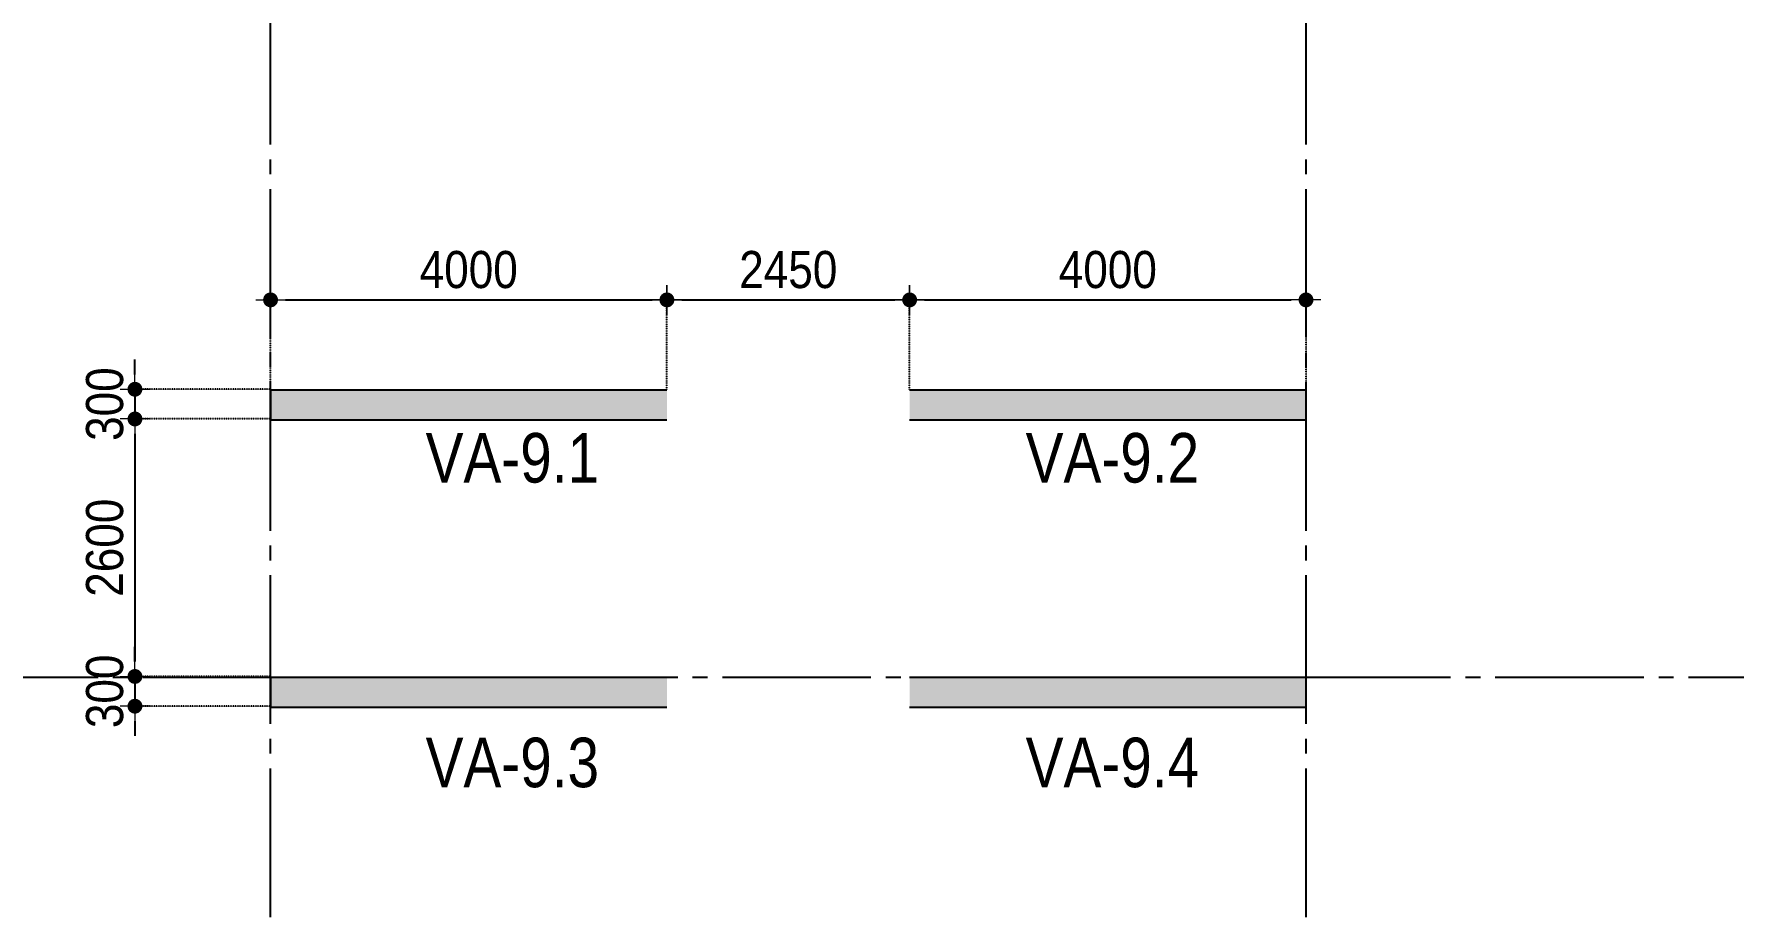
# Model space of a CAD drawing. Header units: millimetres. Extents: x -3973692 to -2843767, y 592734 to 838475.
# Drawn here: x -3338633 to -3321486, y 705192 to 714118 of the extents above; entities that cross this region are included whole.
import ezdxf
from ezdxf.enums import TextEntityAlignment as Align

# ---------------------------------------------------------------- set-up
doc = ezdxf.new("R2010")
doc.units = ezdxf.units.MM
doc.header["$MEASUREMENT"] = 0
doc.header["$PDMODE"] = 3
doc.header["$PDSIZE"] = -20
doc.linetypes.add('CHG_XX_Luoi truc-Block A$0$MB_Luoi truc-150-TWA$0$Center101', pattern=[13, 10, -1, 1, -1])
doc.linetypes.add('HIDDEN5', pattern=[2.8375, 1.25, -1.5875])
doc.layers.get('0').update_dxf_attribs({"lineweight": 9})
doc.layers.get('Defpoints').update_dxf_attribs({"color": 10, "lineweight": 0})
for name, color, linetype, lineweight in [("'S_General_Dim_1", 1, 'Continuous', 18), ('CHG_XX_Cot_Block A-T2-3$0$DBAO', 3, 'Continuous', 13), ('TEXT', 7, 'Continuous', 15)]:
    doc.layers.add(name, color=color, linetype=linetype, lineweight=lineweight)
for name, color, linetype in [('CHG_XX_Cot_Block A-T2-3$0$mb_cot tang 4-8 twa$0$Concrete Hatch', 218, 'Continuous'), ('CHG_XX_Cot_Block A-T2-3$0$mb_cot tang 4-8 twa$0$Concrete Line', 6, 'Continuous'), ('CHG_XX_Cot_Block A-T2-3$0$mb_cot tang 4-8 twa$0$Concrete Solid', 216, 'Continuous'), ('CHG_XX_Luoi truc-Block A$0$MB_Luoi truc-150-TWA$0$Grid', 34, 'Continuous'), ('CHG_XX_Luoi truc-Block A$0$MB_Luoi truc-150-TWA$0$Grid Line', 251, 'CHG_XX_Luoi truc-Block A$0$MB_Luoi truc-150-TWA$0$Center101')]:
    doc.layers.add(name, color=color, linetype=linetype)
doc.styles.add('arial', font='arial.ttf', dxfattribs={"width": 0.85})
doc.styles.add('CHG_XX_Luoi truc-Block A$0$MB_Luoi truc-150-TWA$0$Grid A-F$0$VNI-HelveCB', font='')
doc.styles.add('TTP-HelCon', font='')
doc.styles.get('CHG_XX_Luoi truc-Block A$0$MB_Luoi truc-150-TWA$0$Grid A-F$0$VNI-HelveCB').set_extended_font_data('VNI-Helve-Condense', bold=True)
doc.styles.get('TTP-HelCon').set_extended_font_data('VNI-Helve-Condense')
doc.dimstyles.new('150', dxfattribs={"dimscale": 150, "dimtxt": 2.5, "dimasz": 1, "dimexe": 0, "dimexo": 0, "dimgap": 0.75, "dimtad": 1, "dimdec": 0, "dimzin": 9, "dimdsep": 46, "dimtxsty": 'arial', "dimblk1": 'DIMDOT', "dimblk2": 'DIMDOT', "dimsah": 1, "dimcen": 2, "dimdle": 3, "dimclre": 8, "dimclrt": 2, "dimadec": 0, "dimazin": 0, "dimtfac": 1, "dimtdec": 0, "dimtix": 1, "dimtmove": 2, "dimatfit": 3, "dimldrblk": 'DIMPIJL', "dimfxl": 1, "dimtvp": 1.8, "dimtolj": 1, "dimtzin": 0, "dimarcsym": 0})

# ---------------------------------------------------------------- blocks, each defined once
blk = doc.blocks.new('*U3016')
at = {"layer": 'CHG_XX_Luoi truc-Block A$0$MB_Luoi truc-150-TWA$0$Grid Line'}
blk.add_line((0, 0), (0, 467.0000000000001), dxfattribs=at)
at = {"layer": 'CHG_XX_Luoi truc-Block A$0$MB_Luoi truc-150-TWA$0$Grid', "lineweight": -2, "style": 'CHG_XX_Luoi truc-Block A$0$MB_Luoi truc-150-TWA$0$Grid A-F$0$VNI-HelveCB'}
for tag, p in [('GRIDSUB', (0, 476.0000000000001)), ('GRID', (0, -9))]:
    blk.add_attdef(tag, text='', height=5, dxfattribs=at).set_placement(p, align=Align.MIDDLE)
blk = doc.blocks.new('*U3014')
at = {"layer": 'CHG_XX_Luoi truc-Block A$0$MB_Luoi truc-150-TWA$0$Grid Line'}
blk.add_line((0, 0), (0, 404), dxfattribs=at)
at = {"layer": 'CHG_XX_Luoi truc-Block A$0$MB_Luoi truc-150-TWA$0$Grid', "lineweight": -2, "style": 'CHG_XX_Luoi truc-Block A$0$MB_Luoi truc-150-TWA$0$Grid A-F$0$VNI-HelveCB'}
for tag, p in [('GRIDSUB', (0, 413)), ('GRID', (0, -9))]:
    blk.add_attdef(tag, text='', height=5, dxfattribs=at).set_placement(p, align=Align.MIDDLE)
blk = doc.blocks.new('CHG_XX_Luoi truc-Block A')
at = {"layer": 'CHG_XX_Luoi truc-Block A$0$MB_Luoi truc-150-TWA$0$Grid', "xscale": 150, "yscale": 150, "zscale": 150}
for p in [(12250, 87440.67921933654), (22700, 87440.67921933654)]:
    blk.add_blockref('*U3016', p, dxfattribs=at)
at = {"layer": 'CHG_XX_Luoi truc-Block A$0$MB_Luoi truc-150-TWA$0$Grid', "xscale": -150, "yscale": 150, "zscale": 150, "rotation": 90}
blk.add_blockref('*U3014', (57309.50927037185, 97659.63568854521), dxfattribs=at)
blk = doc.blocks.new('CHG_XX_Cot_Block A-T2-3')
at = {"layer": 'CHG_XX_Cot_Block A-T2-3$0$mb_cot tang 4-8 twa$0$Concrete Hatch'}
h = blk.add_hatch(dxfattribs=at)
h.set_pattern_fill('CONCRETE', color=256, scale=50, angle=180, style=0, pattern_type=2)
h.set_pattern_definition([(225, (8035902.261310224, 1186023.729696228), (176.7766952966368, -176.7766952966369), []), (225, (8035902.261310224, 1185973.729696228), (353.5533905932737, -353.5533905932738), []), (230, (8035902.261310224, 1186023.729696228), (-358.6300913003767, 31.3760674912976), [37.5, -412.5]), (175, (8035902.261310224, 1186023.729696228), (69.37566680649996, -376.0960668500059), [30, -330]), (280.4514, (8035872.375470225, 1186026.344366228), (-289.2546908570109, -344.7197710304767), [31.870095, -350.571056]), (226.1842, (8035902.261310224, 1185923.729696228), (-533.6205243128222, 82.75950716450912), [56.25, -618.75]), (276.6356, (8035857.792937725, 1185930.626349728), (-467.3313527743517, -487.0589354502208), [47.80514399999999, -525.8564999999999]), (171.1842, (8035902.261310224, 1185923.729696228), (-467.3309725668137, -487.0593004626622), [45, -495]), (201, (8035852.261310224, 1185948.729696228), (-298.4535260592309, 201.3094453326694), [37.49999999999999, -412.4999999999999]), (146, (8035852.261310224, 1185948.729696228), (-121.6576659607909, -362.5750225234265), [30, -329.9999999999999]), (251.4514, (8035827.390193724, 1185965.505499228), (-420.111314290745, -161.2652483549761), [31.870095, -350.571056]), (217.5, (8035902.261310224, 1186023.729696228), (-6.079927658645355, -166.4469269156558), [0, -326, 0, -335, 0, -331.25]), (187.5, (8035902.261310224, 1186023.729696228), (-131.5347687210743, -197.2058559411801), [0, -191, 0, -318.4999999999999, 0, -126.25]), (147.4999999999999, (8036013.761310224, 1186023.729696228), (-266.9112180862045, 11.27743586718993), [0, -125, 0, -390, 0, -517.5]), (137.5, (8036063.761310224, 1186023.729696228), (-291.5930846711931, -50.05249116615878), [0, -162.5, 0, -259, 0, -367.5]), (180, (8035727.261310224, 1185848.729696228), (-1.071565949253934e-13, -875), [87.5, -787.5]), (180, (8035464.761310224, 1185673.729696228), (-1.071565949253934e-13, -875), [87.5, -787.5]), (180, (8035639.761310224, 1185323.729696228), (-1.071565949253934e-13, -875), [87.5, -350, 87.5, -350]), (270, (8035727.261310224, 1185848.729696228), (875, -1.607348923880901e-13), [87.5, -787.5]), (270, (8035639.761310224, 1185323.729696228), (875, -1.607348923880901e-13), [87.5, -787.5]), (270, (8035377.261310224, 1185673.729696228), (875, -1.607348923880901e-13), [87.5, -787.5]), (270, (8035202.261310224, 1185411.229696228), (875, -1.607348923880901e-13), [87.5, -787.5]), (315, (8035639.761310224, 1185848.729696228), (875.016357447105, -1.959764401049299e-13), [123.76, -1113.7]), (315, (8035552.261310224, 1185323.729696228), (875.016357447105, -1.959764401049299e-13), [123.76, -1113.7]), (225, (8035464.761310224, 1185673.729696228), (-1.959764401049299e-13, -875.016357447105), [123.76, -247.485, 123.76, -742.455]), (180, (8036077.261310224, 1186023.729696228), (-87.50000000000001, -87.49999999999999), [-175, 0])])
h.paths.add_polyline_path([(8031202.261310227, 1185823.729696228), (8031202.261310226, 1186123.729696228), (8027202.261310224, 1186123.729696228), (8027202.261310224, 1185823.729696228)])
h.paths.add_polyline_path([(8033652.261310224, 1186123.729696228), (8033652.261310225, 1185823.729696228), (8037652.261310224, 1185823.729696228), (8037652.261310224, 1186123.729696228)])
h = blk.add_hatch(dxfattribs=at)
h.set_pattern_fill('CONCRETE', color=256, scale=50, angle=180, style=0, pattern_type=2)
h.set_pattern_definition([(225, (8035902.261310224, 1183123.729696228), (176.7766952966368, -176.7766952966369), []), (225, (8035902.261310224, 1183073.729696228), (353.5533905932737, -353.5533905932738), []), (230, (8035902.261310224, 1183123.729696228), (-358.6300913003767, 31.3760674912976), [37.5, -412.5]), (175, (8035902.261310224, 1183123.729696228), (69.37566680649996, -376.0960668500059), [30, -330]), (280.4514, (8035872.375470225, 1183126.344366228), (-289.2546908570109, -344.7197710304767), [31.870095, -350.571056]), (226.1842, (8035902.261310224, 1183023.729696228), (-533.6205243128222, 82.75950716450912), [56.25, -618.75]), (276.6356, (8035857.792937725, 1183030.626349728), (-467.3313527743517, -487.0589354502208), [47.80514399999999, -525.8564999999999]), (171.1842, (8035902.261310224, 1183023.729696228), (-467.3309725668137, -487.0593004626622), [45, -495]), (201, (8035852.261310224, 1183048.729696228), (-298.4535260592309, 201.3094453326694), [37.49999999999999, -412.4999999999999]), (146, (8035852.261310224, 1183048.729696228), (-121.6576659607909, -362.5750225234265), [30, -329.9999999999999]), (251.4514, (8035827.390193724, 1183065.505499228), (-420.111314290745, -161.2652483549761), [31.870095, -350.571056]), (217.5, (8035902.261310224, 1183123.729696228), (-6.079927658645355, -166.4469269156558), [0, -326, 0, -335, 0, -331.25]), (187.5, (8035902.261310224, 1183123.729696228), (-131.5347687210743, -197.2058559411801), [0, -191, 0, -318.4999999999999, 0, -126.25]), (147.4999999999999, (8036013.761310224, 1183123.729696228), (-266.9112180862045, 11.27743586718993), [0, -125, 0, -390, 0, -517.5]), (137.5, (8036063.761310224, 1183123.729696228), (-291.5930846711931, -50.05249116615878), [0, -162.5, 0, -259, 0, -367.5]), (180, (8035727.261310224, 1182948.729696228), (-1.071565949253934e-13, -875), [87.5, -787.5]), (180, (8035464.761310224, 1182773.729696228), (-1.071565949253934e-13, -875), [87.5, -787.5]), (180, (8035639.761310224, 1182423.729696228), (-1.071565949253934e-13, -875), [87.5, -350, 87.5, -350]), (270, (8035727.261310224, 1182948.729696228), (875, -1.607348923880901e-13), [87.5, -787.5]), (270, (8035639.761310224, 1182423.729696228), (875, -1.607348923880901e-13), [87.5, -787.5]), (270, (8035377.261310224, 1182773.729696228), (875, -1.607348923880901e-13), [87.5, -787.5]), (270, (8035202.261310224, 1182511.229696228), (875, -1.607348923880901e-13), [87.5, -787.5]), (315, (8035639.761310224, 1182948.729696228), (875.016357447105, -1.959764401049299e-13), [123.76, -1113.7]), (315, (8035552.261310224, 1182423.729696228), (875.016357447105, -1.959764401049299e-13), [123.76, -1113.7]), (225, (8035464.761310224, 1182773.729696228), (-1.959764401049299e-13, -875.016357447105), [123.76, -247.485, 123.76, -742.455]), (180, (8036077.261310224, 1183123.729696228), (-87.50000000000001, -87.49999999999999), [-175, 0])])
h.paths.add_polyline_path([(8033652.261310227, 1183223.729696228), (8033652.261310226, 1182923.729696228), (8037652.261310224, 1182923.729696228), (8037652.261310224, 1183223.729696228)])
h.paths.add_polyline_path([(8031202.261310224, 1182923.729696228), (8031202.261310225, 1183223.729696228), (8027202.261310224, 1183223.729696228), (8027202.261310224, 1182923.729696228)])
at = {"layer": 'CHG_XX_Cot_Block A-T2-3$0$mb_cot tang 4-8 twa$0$Concrete Solid'}
h = blk.add_hatch(color=256, dxfattribs=at)
h.paths.add_polyline_path([(8031202.261310225, 1185823.729696228), (8031202.261310226, 1186123.729696228), (8027202.261310224, 1186123.729696228), (8027202.261310224, 1185823.729696228)])
h.paths.add_polyline_path([(8033652.261310223, 1186123.729696228), (8033652.261310224, 1185823.729696228), (8037652.261310224, 1185823.729696228), (8037652.261310224, 1186123.729696228)])
h = blk.add_hatch(color=256, dxfattribs=at)
h.paths.add_polyline_path([(8033652.261310227, 1183223.729696228), (8033652.261310226, 1182923.729696228), (8037652.261310224, 1182923.729696228), (8037652.261310224, 1183223.729696228)])
h.paths.add_polyline_path([(8031202.261310224, 1182923.729696228), (8031202.261310225, 1183223.729696228), (8027202.261310224, 1183223.729696228), (8027202.261310224, 1182923.729696228)])
at = {"layer": 'CHG_XX_Cot_Block A-T2-3$0$mb_cot tang 4-8 twa$0$Concrete Line'}
for points in [[(8031202.261310225, 1186123.729696228), (8027202.261310224, 1186123.729696228), (8027202.261310224, 1185823.729696228), (8031202.261310225, 1185823.729696228)], [(8033652.261310225, 1185823.729696228), (8037652.261310224, 1185823.729696228), (8037652.261310224, 1186123.729696228), (8033652.261310225, 1186123.729696228)], [(8031202.261310225, 1183223.729696228), (8027202.261310224, 1183223.729696228), (8027202.261310224, 1182923.729696228), (8031202.261310225, 1182923.729696228)], [(8033652.261310225, 1182923.729696228), (8037652.261310224, 1182923.729696228), (8037652.261310224, 1183223.729696228), (8033652.261310225, 1183223.729696228)]]:
    blk.add_lwpolyline(points, dxfattribs=at)
at = {"layer": 'CHG_XX_Cot_Block A-T2-3$0$DBAO'}
blk.add_blockref('CHG_XX_Luoi truc-Block A', (8014952.261310224, 1085564.094002106), dxfattribs=at)
blk = doc.blocks.new('a')
at = {"layer": 'TEXT', "color": 3, "style": 'TTP-HelCon'}
for s, p in [('VA-9.1', (13814.77799344109, -52632.25658231229)), ('VA-9.2', (19870.72149344115, -52632.25658231229)), ('VA-9.3', (13814.77799344109, -55708.26808231231)), ('VA-9.4', (19870.72149344115, -55708.26808231231))]:
    blk.add_text(s, height=500, dxfattribs=at).set_placement(p)
blk = doc.blocks.new('DIMDOT')
for p, q in [((1, 0), (-1, 0)), ((0, -1), (0, 1))]:
    blk.add_line(p, q)
at = {"const_width": 0.5}
blk.add_lwpolyline([(-0.25, 0, 1), (0.25, 0, 1)], format="xyb", close=True, dxfattribs=at)
blk = doc.blocks.new('*D479')
at = {"layer": "'S_General_Dim_1", "color": 0, "lineweight": -2, "transparency": 16777216}
for p, q in [((-3337613.751108721, 710680.6471381668), (-3337613.751108721, 710830.6471381668)), ((-3337613.751108721, 710530.6471381668), (-3337613.751108721, 710230.6471381668)), ((-3337613.751108721, 710080.6471381668), (-3337613.751108721, 709930.6471381668))]:
    blk.add_line(p, q, dxfattribs=at)
at = {"layer": "'S_General_Dim_1", "color": 8, "linetype": 'HIDDEN5', "lineweight": -2, "transparency": 16777216}
for p, q in [((-3336245.198556938, 710530.6471381668), (-3337613.751108721, 710530.6471381668)), ((-3336245.198556938, 710230.6471381668), (-3337613.751108721, 710230.6471381668))]:
    blk.add_line(p, q, dxfattribs=at)
at = {"layer": 'Defpoints', "color": 0, "transparency": 16777216}
for p in [(-3336245.198556938, 710530.6471381668), (-3337613.751108721, 710230.6471381668), (-3336245.198556938, 710230.6471381668)]:
    blk.add_point(p, dxfattribs=at)
at = {"layer": "'S_General_Dim_1", "color": 0, "lineweight": -2, "transparency": 16777216, "xscale": 150, "yscale": 150, "zscale": 150}
for p, rotation in [((-3337613.751108721, 710530.6471381668), 270), ((-3337613.751108721, 710230.6471381668), 90)]:
    blk.add_blockref('DIMDOT', p, dxfattribs=dict(at, rotation=rotation))
at = {"layer": "'S_General_Dim_1", "color": 2, "transparency": 16777216, "insert": (-3337917.843878161, 710380.6471381676), "char_height": 375, "attachment_point": 5, "rotation": 90, "style": 'arial'}
blk.add_mtext('\\A1;300', dxfattribs=at)
blk = doc.blocks.new('DIMPIJL')
at = {"linetype": 'ByBlock'}
blk.add_solid([(-2.5, 0.4166666666666686), (-2.5, -0.4166666666666686), (0, 0)], dxfattribs=at)
blk = doc.blocks.new('*D480')
at = {"layer": "'S_General_Dim_1", "color": 8, "linetype": 'HIDDEN5', "lineweight": -2, "transparency": 16777216}
for p, q in [((-3336245.198556938, 710230.6471381668), (-3337613.751108723, 710230.6471381668)), ((-3336245.198556938, 707630.6471381315), (-3337613.751108723, 707630.6471381315))]:
    blk.add_line(p, q, dxfattribs=at)
at = {"layer": "'S_General_Dim_1", "color": 0, "lineweight": -2, "transparency": 16777216}
blk.add_line((-3337613.751108723, 710080.6471381668), (-3337613.751108723, 707780.6471381315), dxfattribs=at)
at = {"layer": 'Defpoints', "color": 0, "transparency": 16777216}
for p in [(-3336245.198556938, 710230.6471381668), (-3337613.751108723, 707630.6471381315), (-3336245.198556938, 707630.6471381315)]:
    blk.add_point(p, dxfattribs=at)
at = {"layer": "'S_General_Dim_1", "color": 0, "lineweight": -2, "transparency": 16777216, "xscale": 150, "yscale": 150, "zscale": 150}
for p, rotation in [((-3337613.751108723, 710230.6471381668), 90), ((-3337613.751108723, 707630.6471381315), 270)]:
    blk.add_blockref('DIMDOT', p, dxfattribs=dict(at, rotation=rotation))
at = {"layer": "'S_General_Dim_1", "color": 2, "transparency": 16777216, "insert": (-3337917.715979117, 708930.64713815), "char_height": 375, "attachment_point": 5, "rotation": 90, "style": 'arial'}
blk.add_mtext('\\A1;2600', dxfattribs=at)
blk = doc.blocks.new('*D481')
at = {"layer": "'S_General_Dim_1", "color": 0, "lineweight": -2, "transparency": 16777216}
for p, q in [((-3337613.751108725, 707780.6471381315), (-3337613.751108725, 707930.6471381315)), ((-3337613.751108725, 707630.6471381315), (-3337613.751108725, 707330.6471381315)), ((-3337613.751108725, 707180.6471381315), (-3337613.751108725, 707030.6471381315))]:
    blk.add_line(p, q, dxfattribs=at)
at = {"layer": "'S_General_Dim_1", "color": 8, "linetype": 'HIDDEN5', "lineweight": -2, "transparency": 16777216}
for p, q in [((-3336245.198556938, 707630.6471381315), (-3337613.751108725, 707630.6471381315)), ((-3336245.198556938, 707330.6471381315), (-3337613.751108725, 707330.6471381315))]:
    blk.add_line(p, q, dxfattribs=at)
at = {"layer": 'Defpoints', "color": 0, "transparency": 16777216}
for p in [(-3336245.198556938, 707630.6471381315), (-3337613.751108725, 707330.6471381315), (-3336245.198556938, 707330.6471381315)]:
    blk.add_point(p, dxfattribs=at)
at = {"layer": "'S_General_Dim_1", "color": 0, "lineweight": -2, "transparency": 16777216, "xscale": 150, "yscale": 150, "zscale": 150}
for p, rotation in [((-3337613.751108725, 707630.6471381315), 270), ((-3337613.751108725, 707330.6471381315), 90)]:
    blk.add_blockref('DIMDOT', p, dxfattribs=dict(at, rotation=rotation))
at = {"layer": "'S_General_Dim_1", "color": 2, "transparency": 16777216, "insert": (-3337917.843878164, 707480.6471381324), "char_height": 375, "attachment_point": 5, "rotation": 90, "style": 'arial'}
blk.add_mtext('\\A1;300', dxfattribs=at)
blk = doc.blocks.new('*D482')
at = {"layer": "'S_General_Dim_1", "color": 8, "linetype": 'HIDDEN5', "lineweight": -2, "transparency": 16777216}
for p, q in [((-3336245.198556936, 710530.6471381668), (-3336245.198556936, 711432.9487470323)), ((-3332245.198556935, 710521.0114551634), (-3332245.198556935, 711432.9487470323))]:
    blk.add_line(p, q, dxfattribs=at)
at = {"layer": "'S_General_Dim_1", "color": 0, "lineweight": -2, "transparency": 16777216}
blk.add_line((-3336095.198556936, 711432.9487470323), (-3332395.198556935, 711432.9487470323), dxfattribs=at)
at = {"layer": 'Defpoints', "color": 0, "transparency": 16777216}
for p in [(-3332245.198556935, 711432.9487470323), (-3336245.198556936, 710530.6471381668), (-3332245.198556935, 710521.0114551634)]:
    blk.add_point(p, dxfattribs=at)
at = {"layer": "'S_General_Dim_1", "color": 0, "lineweight": -2, "transparency": 16777216, "xscale": 150, "yscale": 150, "zscale": 150, "rotation": 180}
blk.add_blockref('DIMDOT', (-3336245.198556936, 711432.9487470323), dxfattribs=at)
at = {"layer": "'S_General_Dim_1", "color": 0, "lineweight": -2, "transparency": 16777216, "xscale": 150, "yscale": 150, "zscale": 150}
blk.add_blockref('DIMDOT', (-3332245.198556935, 711432.9487470323), dxfattribs=at)
at = {"layer": "'S_General_Dim_1", "color": 2, "transparency": 16777216, "insert": (-3334245.198556936, 711736.9136174279), "char_height": 375, "attachment_point": 5, "style": 'arial'}
blk.add_mtext('\\A1;4000', dxfattribs=at)
blk = doc.blocks.new('*D2382')
at = {"layer": "'S_General_Dim_1", "color": 8, "linetype": 'HIDDEN5', "lineweight": -2, "transparency": 16777216}
for p, q in [((-3332245.198556935, 710521.0114551634), (-3332245.198556935, 711432.9487470323)), ((-3329795.198556935, 710521.0114551634), (-3329795.198556935, 711432.9487470323))]:
    blk.add_line(p, q, dxfattribs=at)
at = {"layer": "'S_General_Dim_1", "color": 0, "lineweight": -2, "transparency": 16777216}
blk.add_line((-3332095.198556935, 711432.9487470323), (-3329945.198556935, 711432.9487470323), dxfattribs=at)
at = {"layer": 'Defpoints', "color": 0, "transparency": 16777216}
for p in [(-3329795.198556935, 711432.9487470323), (-3332245.198556935, 710521.0114551634), (-3329795.198556935, 710521.0114551634)]:
    blk.add_point(p, dxfattribs=at)
at = {"layer": "'S_General_Dim_1", "color": 0, "lineweight": -2, "transparency": 16777216, "xscale": 150, "yscale": 150, "zscale": 150, "rotation": 180}
blk.add_blockref('DIMDOT', (-3332245.198556935, 711432.9487470323), dxfattribs=at)
at = {"layer": "'S_General_Dim_1", "color": 0, "lineweight": -2, "transparency": 16777216, "xscale": 150, "yscale": 150, "zscale": 150}
blk.add_blockref('DIMDOT', (-3329795.198556935, 711432.9487470323), dxfattribs=at)
at = {"layer": "'S_General_Dim_1", "color": 2, "transparency": 16777216, "insert": (-3331020.198556935, 711736.9136174279), "char_height": 375, "attachment_point": 5, "style": 'arial'}
blk.add_mtext('\\A1;2450', dxfattribs=at)
blk = doc.blocks.new('*D2383')
at = {"layer": "'S_General_Dim_1", "color": 8, "linetype": 'HIDDEN5', "lineweight": -2, "transparency": 16777216}
for p, q in [((-3329795.198556935, 710521.0114551634), (-3329795.198556935, 711432.9487470323)), ((-3325795.198556936, 710521.0114551634), (-3325795.198556936, 711432.9487470323))]:
    blk.add_line(p, q, dxfattribs=at)
at = {"layer": "'S_General_Dim_1", "color": 0, "lineweight": -2, "transparency": 16777216}
blk.add_line((-3329645.198556935, 711432.9487470323), (-3325945.198556936, 711432.9487470323), dxfattribs=at)
at = {"layer": 'Defpoints', "color": 0, "transparency": 16777216}
for p in [(-3325795.198556936, 711432.9487470323), (-3329795.198556935, 710521.0114551634), (-3325795.198556936, 710521.0114551634)]:
    blk.add_point(p, dxfattribs=at)
at = {"layer": "'S_General_Dim_1", "color": 0, "lineweight": -2, "transparency": 16777216, "xscale": 150, "yscale": 150, "zscale": 150, "rotation": 180}
blk.add_blockref('DIMDOT', (-3329795.198556935, 711432.9487470323), dxfattribs=at)
at = {"layer": "'S_General_Dim_1", "color": 0, "lineweight": -2, "transparency": 16777216, "xscale": 150, "yscale": 150, "zscale": 150}
blk.add_blockref('DIMDOT', (-3325795.198556936, 711432.9487470323), dxfattribs=at)
at = {"layer": "'S_General_Dim_1", "color": 2, "transparency": 16777216, "insert": (-3327795.198556936, 711736.9136174279), "char_height": 375, "attachment_point": 5, "style": 'arial'}
blk.add_mtext('\\A1;4000', dxfattribs=at)

msp = doc.modelspace()

# ---------------------------------------------------------------- block references
at = {"layer": "'S_General_Dim_1"}
msp.add_blockref('CHG_XX_Cot_Block A-T2-3', (-11363447.45986716, -475602.7182410646), dxfattribs=at)
at = {"layer": 'TEXT'}
msp.add_blockref('a', (-3348495.198556936, 762221.0114495861), dxfattribs=at)

# ---------------------------------------------------------------- dimensions: what is measured, and where the dimension line sits
at = {"layer": "'S_General_Dim_1"}
for base, p1, p2, picture, middle in [((-3332245.198556935, 711432.9487470323), (-3336245.198556936, 710530.6471381668), (-3332245.198556935, 710521.0114551634), '*D482', (-3334245.198556936, 711736.9136174279)), ((-3329795.198556935, 711432.9487470323), (-3332245.198556935, 710521.0114551634), (-3329795.198556935, 710521.0114551634), '*D2382', (-3331020.198556935, 711736.9136174279)), ((-3325795.198556936, 711432.9487470323), (-3329795.198556935, 710521.0114551634), (-3325795.198556936, 710521.0114551634), '*D2383', (-3327795.198556936, 711736.9136174279))]:
    dim = msp.add_linear_dim(base=base, p1=p1, p2=p2, dimstyle='150', dxfattribs=at)
    dim.commit()
    dim.dimension.update_dxf_attribs({"geometry": picture, "text_midpoint": middle})
for base, p1, p2, picture, middle in [((-3337613.751108721, 710230.6471381668), (-3336245.198556936, 710530.6471381666), (-3336245.198556936, 710230.6471381666), '*D479', (-3337917.843878161, 710380.6471381676)), ((-3337613.751108723, 707630.6471381315), (-3336245.198556936, 710230.6471381666), (-3336245.198556936, 707630.6471381313), '*D480', (-3337917.715979117, 708930.64713815)), ((-3337613.751108725, 707330.6471381315), (-3336245.198556936, 707630.6471381313), (-3336245.198556936, 707330.6471381313), '*D481', (-3337917.843878164, 707480.6471381324))]:
    dim = msp.add_linear_dim(base=base, p1=p1, p2=p2, angle=90, dimstyle='150', dxfattribs=at)
    dim.commit()
    dim.dimension.update_dxf_attribs({"geometry": picture, "text_midpoint": middle})

doc.saveas('drawing.dxf')
